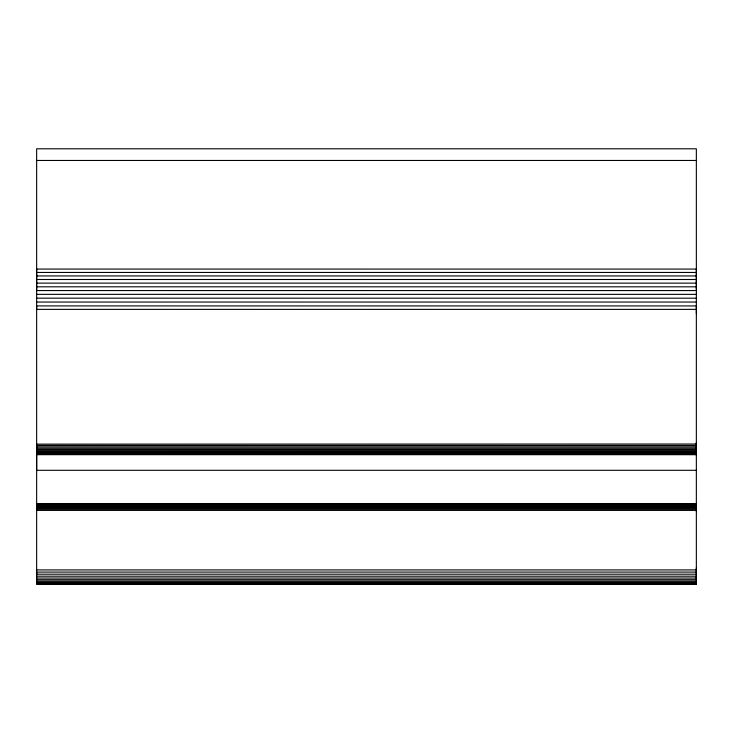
<?xml version="1.0" encoding="UTF-8"?>
<svg xmlns="http://www.w3.org/2000/svg" width="733" height="733" viewBox="0 0 733 733"><rect width="100%" height="100%" fill="white"/><g stroke="black" fill="none" stroke-linecap="round" stroke-linejoin="round"><path stroke-width="1.1" d="M36.65 583.321L696.35 583.239L696.35 584.183L36.65 584.183L36.65 148.799L696.35 148.799L696.35 584.201M36.65 573.976L36.65 572.079L696.35 572.079M696.35 455.056L696.35 451.711L36.65 451.73L36.65 470.302L696.35 470.302M696.35 444.024L36.65 444.143L36.65 450.648L696.35 450.63L696.35 442.595M696.35 567.709L696.35 579.684L36.65 579.684M36.65 503.846L696.35 503.846L696.35 505.321L36.65 505.321M696.35 309.381L36.65 309.372L36.65 305.918L696.35 305.936L696.35 313.724M696.35 454.698L36.65 454.671M36.65 160.463L696.35 160.463M36.65 272.456L696.35 272.465M36.65 275.938L696.35 275.947M36.65 279.493L696.35 279.502M36.65 283.121L696.35 283.13M36.65 286.814L696.35 286.823M36.65 294.345L696.35 294.364M36.65 298.175L696.35 298.194M36.65 302.042L696.35 302.051M36.65 445.453L696.35 445.444M36.65 446.846L696.35 446.837M36.65 448.193L696.35 448.175M36.65 449.457L696.35 449.448M36.65 452.682L696.35 452.673M36.65 453.507L696.35 453.498M36.65 454.185L696.35 454.176M36.65 504.203L696.35 504.203M36.65 504.68L696.35 504.68M36.65 506.118L696.35 506.118M36.65 507.062L696.35 507.062L696.35 511.607M36.65 508.106L696.35 508.106M36.65 509.233L696.35 509.233M36.65 510.406L696.35 510.406M36.65 569.908L696.35 569.908M36.65 574.186L696.35 574.186M36.65 576.184L696.35 576.184M36.65 578.025L696.35 578.025M36.65 581.122L696.35 581.122L696.35 583.239M36.65 582.314L696.35 582.314M36.65 583.862L696.35 583.862M36.65 269.066L36.65 290.552L696.35 290.57L696.35 269.075L36.65 269.066"/></g></svg>
